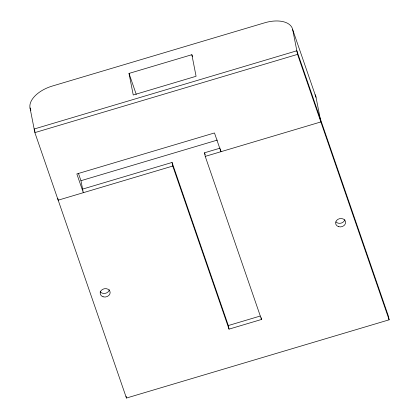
<?xml version="1.0" encoding="UTF-8"?>
<svg xmlns="http://www.w3.org/2000/svg" width="419" height="419" viewBox="0 0 419 419"><rect width="100%" height="100%" fill="white"/><g stroke="black" fill="none" stroke-linecap="round" stroke-linejoin="round"><path stroke-width="0.63" d="M191.855 54.7L196.087 76.279L133.242 94.998L129.01 73.419L191.855 54.7L192.494 56.555M34.866 132.614L297.548 54.376L292.703 29.681A26.282 14.56 -19 0 0 264.745 22.783L52.333 86.047A26.282 14.56 -19 0 0 30.021 107.919L34.866 132.614L126.449 398.05L389.131 319.812L388.429 316.214L296.846 50.778L34.159 129.015L35.007 131.472M220.473 149.305L220.939 151.699L214.47 132.949L76.845 173.937L83.313 192.693L80.961 180.704L217.335 140.087M82.606 189.095L172.057 162.457L228.324 325.542L229.031 329.14L261.498 319.467L261.147 317.67M261.498 319.467L205.231 156.381L204.524 152.783L220.237 148.106M172.057 162.457L172.759 166.05L58.178 200.177L57.822 198.381M205.231 156.381L320.86 121.939L316.015 97.245L292.703 29.681M228.324 325.542L260.168 316.057M297.548 54.376L389.131 319.812M204.524 152.783L205.163 154.637M172.759 166.05L229.031 329.14M129.01 73.419L136.243 94.38M78.458 173.445L80.961 180.704M30.021 107.919L30.865 110.375M126.093 396.254L126.449 398.05M315.083 94.752A26.282 14.56 -19 0 1 316.015 97.245M109.359 289.78A5.038 4.18 -11.1 0 1 105.337 293.321A5.038 4.18 -11.1 0 1 100.199 291.703M344.816 219.65A5.038 4.18 -11.1 0 1 341.029 223.138A5.038 4.18 -11.1 0 1 335.928 221.897M103.069 296.778A5.038 4.18 -11.1 0 0 110.145 292.137A5.038 4.18 -11.1 0 0 102.257 289.571A5.038 4.18 -11.1 0 0 103.069 296.778M338.526 226.648A5.038 4.18 -11.1 0 0 345.596 222.012A5.038 4.18 -11.1 0 0 337.714 219.446A5.038 4.18 -11.1 0 0 338.526 226.648"/></g></svg>
